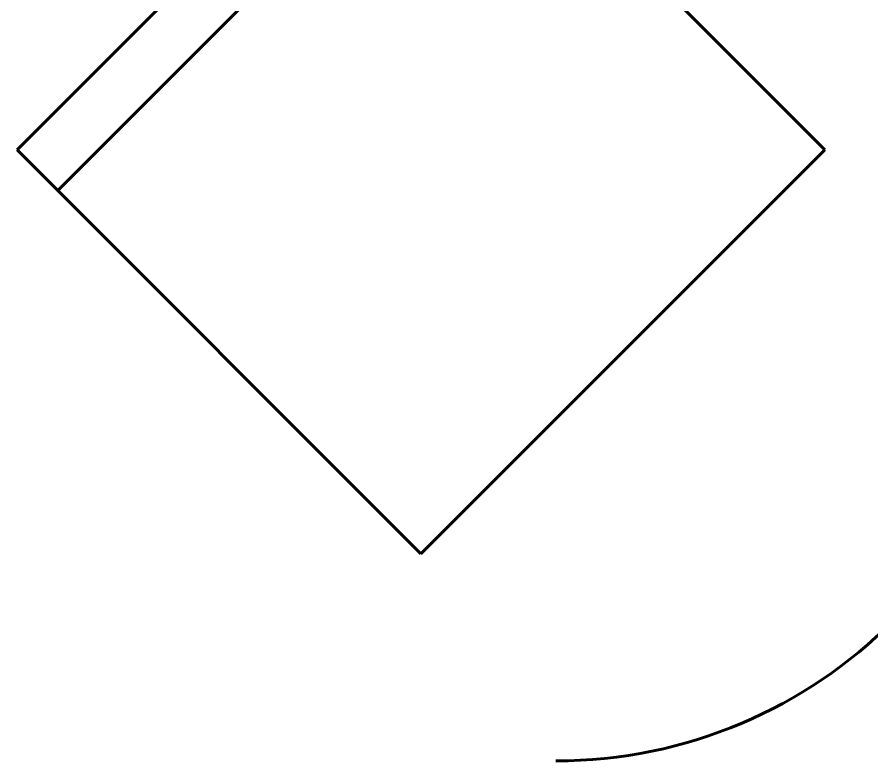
# Model space of a CAD drawing. Header units: millimetres. Extents: x 0 to 1680, y 0 to 594.
# Drawn here: x 415.78 to 424.76, y 445.88 to 453.69 of the extents above; entities that cross this region are included whole.
import ezdxf

# ---------------------------------------------------------------- set-up
doc = ezdxf.new("R2010")
doc.units = ezdxf.units.MM
doc.linetypes.add('K5LT32792', pattern=[0])
doc.layers.add('Системный слой', color=7, linetype='Continuous')

# ---------------------------------------------------------------- blocks, each defined once
blk = doc.blocks.new('U437')
at = {"layer": 'Системный слой', "color": 5, "linetype": 'K5LT32792', "lineweight": 60, "true_color": 0x0000ff}
blk.add_arc((421.441, 450.8814), 5, 270, 0, dxfattribs=at)
blk = doc.blocks.new('U439')
at = {"layer": 'Системный слой', "color": 5, "linetype": 'K5LT32792', "lineweight": 60, "true_color": 0x0000ff}
for p, q in [((415.781, 452.2987), (420.0236, 456.5414)), ((420.0236, 456.5414), (424.2663, 452.2987)), ((420.0236, 448.0561), (415.781, 452.2987)), ((424.2663, 452.2987), (420.0236, 448.0561))]:
    blk.add_line(p, q, dxfattribs=at)
blk = doc.blocks.new('U438')
at = {"layer": 'Системный слой', "color": 5, "linetype": 'K5LT32792', "lineweight": 60, "true_color": 0x0000ff}
blk.add_line((420.4513, 456.1137), (416.2087, 451.8711), dxfattribs=at)
at = {"layer": 'Системный слой'}
blk.add_blockref('U439', (0, 0), dxfattribs=at)

msp = doc.modelspace()

# ---------------------------------------------------------------- block references
at = {"layer": 'Системный слой'}
for name in ['U437', 'U438']:
    msp.add_blockref(name, (0, 0), dxfattribs=at)

doc.saveas('drawing.dxf')
